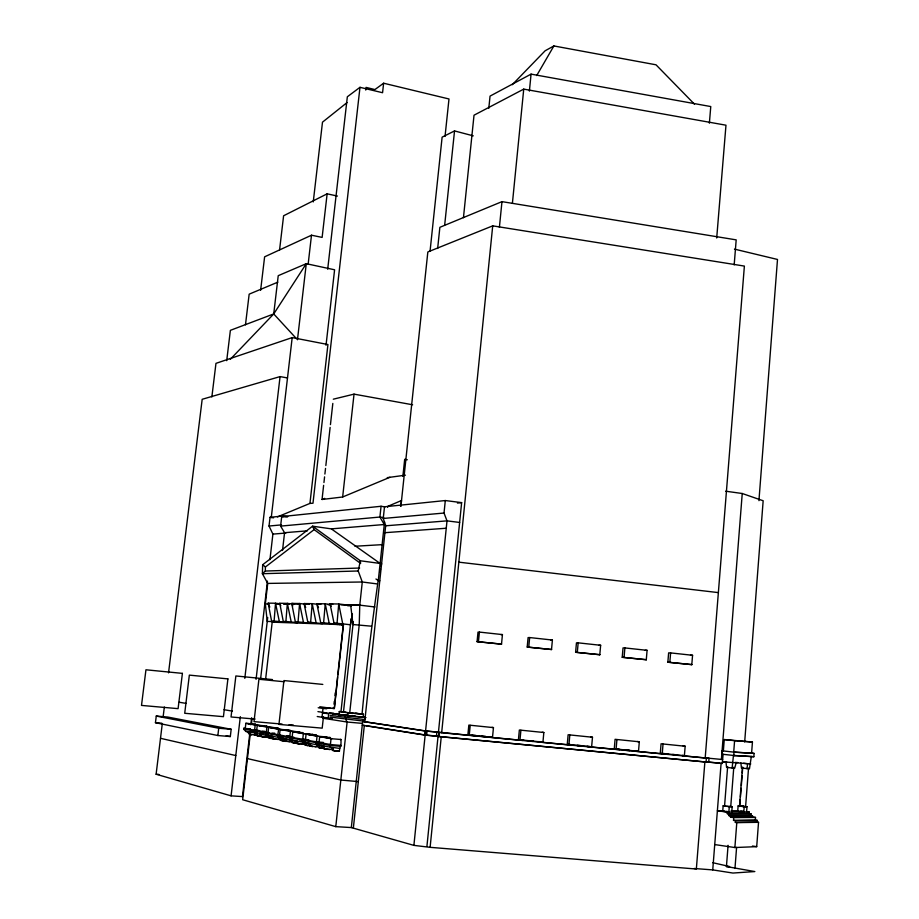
<?xml version="1.0" encoding="UTF-8"?>
<svg xmlns="http://www.w3.org/2000/svg" width="919" height="919" viewBox="0 0 919 919"><rect width="100%" height="100%" fill="white"/><g stroke="black" fill="none" stroke-linecap="round" stroke-linejoin="round"><path stroke-width="1.38" d="M265.614 679.244L272.254 621.589L267.245 621.405L265.35 603.932L267.728 583.416L262.397 573.709L262.662 564.748L312.575 526.196L360.34 560.774L358.226 570.986L362.281 581.991L359.777 605.15L359.237 624.771L349.714 712.88L363.464 714.212L363.177 716.889M358.226 570.986L262.397 573.709L265.315 571.044L265.43 566.966L314.126 529.62L360.581 563.404L360.34 560.774L381.626 563.646L381.063 566.345M746.986 806.721L744.195 806.71L743.793 812.086L737.716 811.27L738.129 805.906L740.921 805.917L746.986 806.721L746.584 812.086M742.472 767.388L739.519 805.963L742.839 806.491L745.596 806.664L748.537 768.054M740.886 762.954L741.449 768.043L749.456 768.812L751.34 756.498L753.844 756.728L754.097 753.419L748.939 752.833M724.252 739.554L752.443 742.035L751.593 753.189L733.718 752.064L734.591 740.691L724.252 739.554L723.368 750.88L722.208 750.812L721.943 754.177L734.89 755.602M749.261 812.074L727.4 812.132L727.285 813.671L749.146 813.579L749.261 812.074L746.446 811.707M751.007 813.832L729.169 813.924L729.043 815.67L750.88 815.532L751.007 813.832L749.146 813.579M752.466 815.75L730.651 815.888L730.548 817.175L752.374 817.002L752.466 815.75L750.88 815.532M755.498 817.428L733.73 817.611L733.523 820.368L755.303 820.127L755.498 817.428L752.374 817.002M757.233 820.391L735.487 820.644L735.349 822.413L757.107 822.126L757.233 820.391L755.303 820.127M714.729 844.572L734.878 847.536L756.705 846.652L758.531 822.321L757.107 822.126M725.08 805.848L723.15 805.837L722.725 811.293L728.859 812.12L729.284 806.652L732.167 806.664L731.742 812.12M725.872 806.181L724.574 805.894L727.641 766.561M722.208 750.812L734.005 752.156L733.741 755.533L753.844 756.728M726.849 806.308L730.743 806.606L733.787 767.227M694.167 868.489L712.742 869.902L732.925 873.05L754.832 871.557L726.435 866.548L728.078 845.296M758.933 500.66L777.497 259.457L734.453 249.118M734.878 847.536L736.797 822.62L758.531 822.321M734.97 868.489L736.59 847.364M739.726 806.537L740.266 799.507M740.473 796.693L741.128 788.249M741.346 785.446L742.092 775.602M742.311 772.787L742.736 767.158M744.677 741.978L763.161 500.763L742.242 493.503L725.688 491.205M285.384 622.266L279.353 621.577L275.528 603.232L268.153 603.14L271.565 620.968L274.103 621.06L275.528 603.232L280.352 603.806M353.344 828.134L364.326 725.401L362.258 725.217L424.509 735.016L439.006 736.578L708.721 762.288L709.031 758.359L705.195 757.922L744.379 266.085L492.71 225.856L427.84 251.955L400.914 506.3M712.742 869.902L721.105 763.252L722.311 763.448L723.104 754.246L721.943 754.177M742.242 493.503L721.415 759.347L722.621 759.531L704.207 757.796M297.331 622.714L291.22 622.002L287.36 603.369L279.755 603.278L283.27 621.382L285.889 621.485L287.36 603.369L294.62 604.242M685.16 746.239L661.071 743.781L660.279 753.235L684.391 755.705L685.16 746.239L683.127 745.929M691.8 664.621L692.558 655.293L670.617 652.904L668.63 652.881L667.86 662.208L691.8 664.621L667.86 662.208M734.178 264.89L736.188 239.87L501.969 201.64L439.868 227.315L437.651 248.486M309.669 623.162L303.477 622.45L299.583 603.507L291.725 603.415L295.344 621.818L298.055 621.922L299.583 603.507L305.774 604.265M662.243 753.58L663.036 744.091M669.836 662.254L670.617 652.904M716.705 237.987L725.976 125.202L523.738 89.12L474.02 115.208L463.452 217.665M322.408 623.633L316.136 622.91L312.196 603.657L304.097 603.565L307.819 622.266L310.622 622.37L312.196 603.657L317.216 604.265M709.376 123.215L710.766 106.558L531.067 74.129L490.045 96.116L488.793 108.35M335.561 624.116L329.209 623.381L325.246 603.817L316.86 603.714L320.708 622.726L323.603 622.829L325.246 603.817L330.323 604.438M639.314 741.794L615.087 739.313L614.271 748.824L638.51 751.305L639.314 741.794L637.418 741.484M646.287 659.716L647.091 650.342L624.886 647.929L623.036 647.918L622.22 657.292L646.287 659.716L622.22 657.292M352.425 613.949L350.461 624.771L342.741 623.875L338.732 603.978L330.059 603.875L334.034 623.208L337.032 623.312L338.732 603.978L351.38 605.518M616.098 749.157L616.925 739.611M624.07 657.326L624.886 647.929M592.479 737.245L568.126 734.752L567.264 744.31L591.629 746.802L592.479 737.245L590.71 736.946M599.797 654.707L600.635 645.287L578.166 642.841L576.454 642.852L575.604 652.272L599.797 654.707L575.604 652.272M568.953 744.631L569.814 735.039M577.304 652.295L578.166 642.841M543.83 732.512L519.35 730.019L518.442 739.634L542.945 742.138L543.83 732.512L542.221 732.236M551.526 649.515L552.399 640.038L529.654 637.556L528.092 637.591L527.196 647.056L551.526 649.515L527.196 647.056M519.982 739.933L520.901 730.283M528.758 647.068L529.654 637.556M493.457 727.618L468.839 725.102L467.886 734.775L492.515 737.302L493.457 727.618L491.998 727.354M501.521 644.127L502.44 634.592L479.408 632.088L478.006 632.134L477.064 641.669L501.521 644.127L477.064 641.669M512.411 203.225L523.738 89.12M529.39 91.13L531.067 74.129M469.264 735.074L470.218 725.367M478.466 641.646L479.408 632.088M436.445 736.142L436.858 732.098L424.923 730.973L362.66 721.449L351.322 827.571L413.895 845.377L430.115 847.329L696.349 869.029L704.884 761.851L704.31 761.759M426.921 846.399L438.053 736.188L425.106 734.97L365.739 725.619M468.736 735.246L438.455 732.156L461.637 502.624L445.301 500.545L384.498 506.794L383.246 518.465L385.67 525.806L447.002 520.866L459.638 522.452M438.455 736.452L438.857 732.397L436.858 732.098M439.006 736.578L438.857 732.397M430.115 847.329L441.258 736.705L438.053 736.188M441.671 732.65L492.71 225.856M499.396 227.338L501.969 201.64M362.66 721.449L425.577 730.927L447.002 520.866L444.026 513.043L445.301 500.545M424.509 735.016L424.923 730.973M413.895 845.377L425.164 734.97M425.888 735.143L426.301 731.087M426.646 735.211L427.059 731.156M444.681 225.029L454.537 130.923L473.262 135.851M402.878 476.398L404.682 459.316L407.301 459.753M400.558 506.335L401.511 500.614M430.046 251.312L442.119 137.161L454.537 130.923M445.037 136.426L448.989 98.976L383.625 83.215L374.906 89.568L366.038 87.397L365.739 90.073M351.322 827.571L335.78 826.64L347.118 722.024L345.739 719.497L345.912 717.854L344.705 715.625L317.94 711.628M347.669 716.831L348.106 712.811L339.295 711.524L338.858 715.51M385.015 506.874L381.063 506.277L379.903 517.041L384.28 524.519L331.564 528.85M362.052 714.017C366.29 669.135 371.896 624.438 378.26 579.889M379.788 580.762L378.283 580.567L384.567 521.831M338.973 714.442L365.693 717.521L364.096 721.151L329.967 717.073M364.728 721.633L385.739 525.14M387.646 507.265L387.749 506.369L401.155 500.66M332.437 718.635L328.186 718.256L328.669 713.822L322.5 712.891M333.988 704.207L334.298 701.369M334.918 695.717L335.228 692.892M341.248 624.828L343.453 625.069L334.321 708.538L337.491 677.383M337.801 674.557L343.074 626.471M319.042 742.357L319.674 736.624L331.047 738.681L330.415 744.493L317.331 742.161L317.227 743.069L319.823 745.619L339.72 748.422L340.949 745.424L341.041 739.519L340.317 739.381M341.006 711.409L351.104 618.705M353.287 621.807L343.488 711.984L349.714 712.88M335.561 750.961A2.366 2.125 -77.2 0 1 333.287 747.894L331.621 747.584A2.366 2.125 -77.1 0 0 333.896 750.639L339.41 751.271L339.72 748.422M308.29 739.761L302.73 739.29L303.362 733.684L292.747 731.765L292.127 737.302M302.73 739.29L290.484 737.107L290.381 737.991L292.874 740.45L295.539 740.668A2.263 2.045 -75.7 0 0 297.733 743.597L302.96 744.195L303.259 741.472M321.811 745.424L306.211 743.011L303.672 740.507L303.775 739.611L316.435 741.863L317.066 736.153L306.084 734.166L305.453 739.806M383.625 83.215L382.568 92.716L359.984 87.316L347.336 96.782L327.692 269.233M323.626 485.347L322.041 499.476L342.649 496.995L354.033 394.136L412.62 404.774M322.018 717.291L322.971 708.434L318.192 707.745M323.431 716.969L322.201 728.147L278.951 724.402L283.937 680.565L322.81 684.414M326.027 345.28L334.596 269.784L306.28 263.684L278.227 275.677L273.724 313.942L230.313 359.306M277.377 516.926L309.944 503.417L327.934 344.533L292.185 337.595L215.965 363.361L211.864 396.939M359.984 87.316L312.988 503.221L309.944 503.417M296.906 743.023L298.411 743.31L294.723 743.011A2.252 2.045 -75.6 0 1 292.541 740.094L289.887 739.875L289.083 736.854L293.885 737.199M279.514 734.924L280.134 729.491L290.393 731.34L289.772 736.854L266.441 732.592L268.739 735.82L283.144 738.026M268.026 732.776L268.647 727.411L278.583 729.204L277.802 735.614L280.238 738.026L282.88 738.244A2.229 2.022 -75.2 0 0 285.039 741.116L290.163 741.713L290.473 739.025M323.947 482.521L324.579 476.869M324.889 474.055L325.533 468.403M325.843 465.577L330.128 427.438M330.449 424.612L332.827 403.43M282.512 550.492L284.557 532.71L280.605 526.105L281.708 516.593L381.063 506.277M337.434 196.069L327.141 193.829L322.132 237.401L311.495 235.207L264.615 256.826L260.617 290.324M273.299 738.428L274.712 738.704L271.116 738.405A2.183 1.987 -74.5 0 1 268.991 735.579L266.395 735.361L265.499 733.282L265.591 732.432L269.072 732.811M268.957 732.661L266.28 732.443L266.889 727.09L257.251 725.355L256.642 730.628M263.673 734.304L259.905 733.844A2.16 1.976 -74.1 0 0 262.007 736.636L266.969 737.199L267.257 734.603M249.819 733.224L242.467 796.589L231.083 795.843L240.33 716.671M244.81 678.348L280.065 376.595L287.498 377.95M257.263 733.339L255.896 733.075A2.148 1.964 -73.9 0 0 257.998 735.855L259.365 736.119A2.148 1.964 -74 0 1 257.263 733.339L245.924 731.444L243.627 729.146L243.719 728.319L250.129 728.859M245.258 728.491L245.855 723.299L255.585 724.195L255 724.08M269.933 559.74L272.897 534.111L269.026 526.036L270.048 517.328L282.983 515.973L287.773 516.662L285.177 516.926M271.277 517.5L292.185 337.595M250.795 724.781L251.611 717.739M256.068 679.336L267.452 581.095M250.232 734.396L242.662 799.737L335.78 826.64M251.381 724.436L252.047 718.738M313.253 201.904L322.489 122.17L347.06 102.56M297.469 339.754L306.28 263.684L273.724 313.942L230.382 330.335L226.706 360.673M308.152 264.201L311.495 235.207M259.859 730.685L254.586 730.237L255.195 724.988L245.855 723.299M260.674 678.291L267.705 617.453M266.395 735.361L257.343 733.626L255.091 730.456L266.28 732.443M245.924 731.444L248.463 731.65A2.125 1.941 -73.5 0 0 250.542 734.407L255.402 734.959L255.7 732.409M217.86 735.533L218.733 728.239L156.264 716.062L155.449 722.69L217.86 735.533L230.324 736.556L231.174 729.284L167.775 717.05L156.264 716.062M279.571 249.911L283.603 215.77L327.141 193.829M245.476 324.821L249.164 294.16L277.837 282.156M231.083 795.843L156.115 774.235L162.238 724.092M163.111 716.981L164.34 707.021M168.545 672.846L202.18 399.294L280.065 376.595M726.01 762.184L726.561 767.354L732.133 768.02L733.454 755.441L751.34 756.498M746.94 768.698L747.675 763.758L743.597 763.275M379.938 571.767L380.5 569.056M736.073 763.161L734.729 768.135L732.133 768.02M536.696 75.565L553.881 45.95L656.005 64.801L694.511 104.215M512.262 84.72L545.128 50.786L553.881 45.95M342.649 496.995L389.943 477.283M322.041 499.476L324.694 498.374M333.298 399.191L354.033 394.136M387.255 477.65L405.451 475.169M457.432 503.072L461.637 502.624M269.026 526.036L281.501 524.875M280.605 526.105L379.903 517.041L383.728 517.604M383.246 518.465L444.026 513.043M284.557 532.71L307.348 530.837M272.897 534.111L285.901 533.043M739.519 805.963L740.392 805.974M384.935 532.687L446.255 528.241M354.952 546.242L382.132 544.657M265.315 571.044L359.628 568.034M273.104 622.094L272.208 622.048L273.609 622.289M500.97 634.638L502.44 634.592M267.728 583.416L362.281 581.991L377.41 583.944M550.768 640.061L552.399 640.038M598.866 645.287L600.635 645.287M737.716 811.27L742.943 811.592M724.264 810.765L717.383 810.776L727.4 812.132M731.145 810.765L738.026 810.753M645.172 650.33L647.091 650.342M374.941 606.999L359.674 605.139L350.667 605.024L352.988 624.541L371.471 626.195M265.35 603.932L268.957 603.978M276.734 604.082L279.583 604.116M283.868 604.174L289.565 604.242M328.083 604.736L330.932 604.782M340.915 604.909L359.777 605.15M347.612 605.736L351.391 605.862M690.514 655.27L692.558 655.293M336.457 624.449L273.035 622.186M343.453 625.069L339.077 624.621M726.676 761.989L722.506 761.782L750.777 763.907M735.005 762.425L737.785 762.563M726.435 866.548L729.663 866.732M335.975 624.392L337.629 624.518M734.005 752.156L754.097 753.419M734.591 740.691L752.443 742.035M156.115 774.235L158.941 774.441M333.896 750.639L339.41 751.271M318.422 743L303.672 740.507M285.292 740.898L282.868 740.703A2.217 2.022 -75.1 0 1 280.709 737.831L279.25 737.543A2.217 2.01 -75 0 0 281.409 740.415L285.051 740.714M340.949 745.424L329.737 744.493L330.518 747.675M292.874 740.45L305.533 742.586A2.286 2.068 -76.1 0 0 307.75 745.55L311.495 745.849M286.257 741.219L290.163 741.713M306.211 743.011L310.484 743.528A2.309 2.079 -76.3 0 0 312.713 746.515L311.139 746.205A2.297 2.079 -76.3 0 1 308.922 743.23M340.846 746.343L329.634 745.424L317.227 743.069M292.541 740.094L291.047 739.806A2.252 2.033 -75.5 0 0 293.218 742.713L295.677 742.92M297.733 743.597L300.191 743.793M319.823 745.619L324.189 746.159A2.343 2.114 -76.9 0 0 326.452 749.192L330.254 749.502L324.821 748.87A2.343 2.102 -76.8 0 1 322.558 745.837M305.533 742.586L303.982 742.288A2.286 2.068 -76.1 0 0 306.199 745.24L309.933 745.55M311.139 746.205L316.469 746.814L314.895 746.515M319.904 747.917L321.524 748.227A2.332 2.102 -76.7 0 1 319.272 745.217L317.664 744.907A2.32 2.091 -76.6 0 0 319.904 747.917L324.051 748.434M337.239 624.472L339.306 624.656M272.047 733.109L274.781 733.201M331.047 738.681L341.041 739.519M250.979 732.006L254.517 732.305M279.939 734.855L277.285 734.626L278.078 737.612M287.015 735.625L289.657 735.843M279.847 735.717L266.349 733.442M268.739 735.82L272.759 736.303A2.194 1.999 -74.7 0 0 274.896 739.152L278.514 739.45L273.471 738.865A2.194 1.999 -74.7 0 1 271.335 736.027M308.864 739.852L302.052 739.29L302.845 742.357M257.998 735.855L261.731 736.314M262.007 736.636L266.969 737.199M286.797 738.727L284.339 738.52A2.229 2.022 -75.2 0 0 286.51 741.403M304.671 740.404L290.381 737.991M268.991 735.579L267.578 735.315A2.183 1.987 -74.5 0 0 269.704 738.129L272.093 738.336M323.477 742.449L315.745 741.863L316.538 744.987M299.537 741.162L302.018 741.369M266.889 727.09L278.02 728.216L278.641 728.33L270.818 727.653L279.525 729.226M278.583 729.204L288.061 730.019L287.417 729.904M280.134 729.491L290.278 730.41L289.634 730.295M290.393 731.34L299.985 732.156L282.351 729.732M292.747 731.765L303.04 732.696L302.374 732.581M249.899 728.939L247.349 728.733L250.071 729.238M303.362 733.684L313.08 734.499L312.403 734.384M306.084 734.166L315.826 734.993L316.515 735.12L308.382 734.43L317.997 736.165M259.078 730.662L253.897 730.226L254.701 733.121M261.938 731.076L264.592 731.306M317.066 736.153L326.923 736.981L326.211 736.854M155.449 722.69L161.847 723.23M218.733 728.239L231.174 729.284M256.39 731.283L243.627 729.146M319.674 736.624L330.277 737.578L329.553 737.452M282.099 724.08L254.012 721.633L258.917 679.256L284.074 681.737M289.117 724.689L293.333 725.045M255.195 724.988L264.431 725.78L263.822 725.665M257.251 725.355L267.119 726.263L266.521 726.148M362.477 723.391L347.118 722.024L322.718 718.198M255.103 719.072L231.037 716.969L235.861 675.959L272.495 679.578M332.931 714.201L335.757 714.465M344.705 715.625L365.693 717.521M364.28 719.508L330.139 715.464M321.995 717.257L326.245 717.682M322.971 708.434L326.704 708.779M339.295 711.524L344.832 712.041M348.106 712.811L363.464 714.212M719.761 763.126L704.781 761.713M722.311 763.448L706.596 761.977L708.721 762.288M333.115 714.189L335.504 714.419M425.52 730.927L438.455 732.156M471.585 735.522L475.858 735.924M481.556 736.475L485.829 736.889M491.527 737.429L522.865 740.438M528.563 740.978L532.836 741.392M538.534 741.943L572.721 745.217M576.994 745.631L581.267 746.033M586.965 746.584L619.728 749.72M625.425 750.272L629.699 750.685M633.972 751.087L668.159 754.373M673.857 754.913L676.706 755.188M682.403 755.74L705.195 757.922M439.42 732.523L706.366 758.118L706.056 762.046L441.258 736.705M471.975 735.177L476.065 735.568M481.51 736.085L485.611 736.475M519.786 739.761L523.83 740.151M529.218 740.668L533.25 741.047M538.637 741.564L542.945 742.138M567.264 744.31L571.503 744.723M577.155 745.263L581.394 745.665M587.046 746.217L591.629 746.802M615.661 748.962L619.854 749.364M625.437 749.893L629.63 750.295M663.036 753.5L667.183 753.902M672.697 754.43L676.844 754.832M741.254 806.032L743.333 806.25M337.032 623.312L342.741 623.875M323.603 622.829L329.209 623.381M310.622 622.37L316.136 622.91M298.055 621.922L303.477 622.45M285.889 621.485L291.22 622.002M274.103 621.06L279.353 621.577M329.91 708.089L334.091 708.503M332.092 708.319L334.321 708.538M342.776 714.821L346.566 715.2M328.072 707.883L330.139 708.101M458.845 562.164L718.371 592.606M309.416 604.208L304.097 603.565L305.694 607.436M298.307 604.208L291.725 603.415L292.782 605.954M283.649 603.749L287.555 604.22M332.793 604.208L330.059 603.875L331.104 606.368M320.915 604.208L316.86 603.714L318.491 607.643M343.143 714.959L345.923 715.304M326.808 707.722L328.462 707.917M738.129 805.906L744.195 806.71M729.72 806.342L732.167 806.664M723.15 805.837L729.284 806.652M740.806 810.949L743.632 811.328M725.619 811.293L728.066 811.626M727.285 813.671L729.169 813.924M729.043 815.67L730.651 815.888M730.548 817.175L733.73 817.611M733.523 820.368L735.487 820.644M735.349 822.413L736.797 822.62M706.906 758.049L709.031 758.359M319.801 706.722L327.29 707.768M281.708 516.593L284.097 516.938M270.048 517.328L273.609 517.834M355.756 713.11L358.272 713.466M307.819 622.266L309.956 622.577M752.454 846.031L756.705 846.652M320.708 622.726L322.856 623.048M351.885 715.487L354.7 715.901M329.829 712.65L333.7 713.224M336.274 713.604L339.593 714.097M343.074 714.614L345.452 714.971M352.942 716.073L355.492 716.452M334.034 623.208L336.193 623.53M317.227 716.51L328.186 718.256M179.216 702.242L186.212 703.414M224.018 709.709L232.415 711.111M682.357 755.361L684.391 755.705M636.603 750.972L638.51 751.305M276.251 727.894L259.399 725.596M247.958 723.529L256.125 725.011M295.01 732.018L304.292 733.695M322.029 736.889L331.989 738.681M286.866 736.142L289.428 736.624M243.719 728.319L254.586 730.237M254.988 731.294L265.499 733.282M277.802 735.614L288.991 737.727M248.463 731.65L249.796 731.903A2.125 1.953 -73.6 0 0 251.886 734.66L250.542 734.407M295.539 740.668L297.055 740.955A2.263 2.056 -75.8 0 0 299.249 743.896M280.238 738.026L289.887 739.875M254.058 734.695L255.402 734.959M301.432 743.896L302.96 744.195M269.704 738.129L271.116 738.405M273.471 738.865L274.896 739.152M281.409 740.415L282.868 740.703M293.218 742.713L294.723 743.011M306.199 745.24L307.75 745.55M324.821 748.87L326.452 749.192M491.056 737.004L492.515 737.302M226.189 735.717L230.324 736.556M358.318 781.609L340.834 780.036L247.429 758.6M712.788 862.711L729.364 866.479M160.526 738.313L235.792 755.556M375.951 579.004L378.283 580.567M380.121 563.439L331.322 528.873L312.575 526.196L314.126 529.62M262.662 564.748L265.43 566.966M273.724 313.942L296.515 338.72M279.755 603.278L280.789 605.77M268.153 603.14L269.784 607.091M263.397 736.912A2.16 1.976 -74.2 0 1 261.283 734.109M227.901 678.888L223.432 716.671L184.719 713.282L189.348 675.12L227.901 678.888M182.399 673.374L178.091 708.652L141.503 705.413L145.949 669.79L182.399 673.374"/></g></svg>
